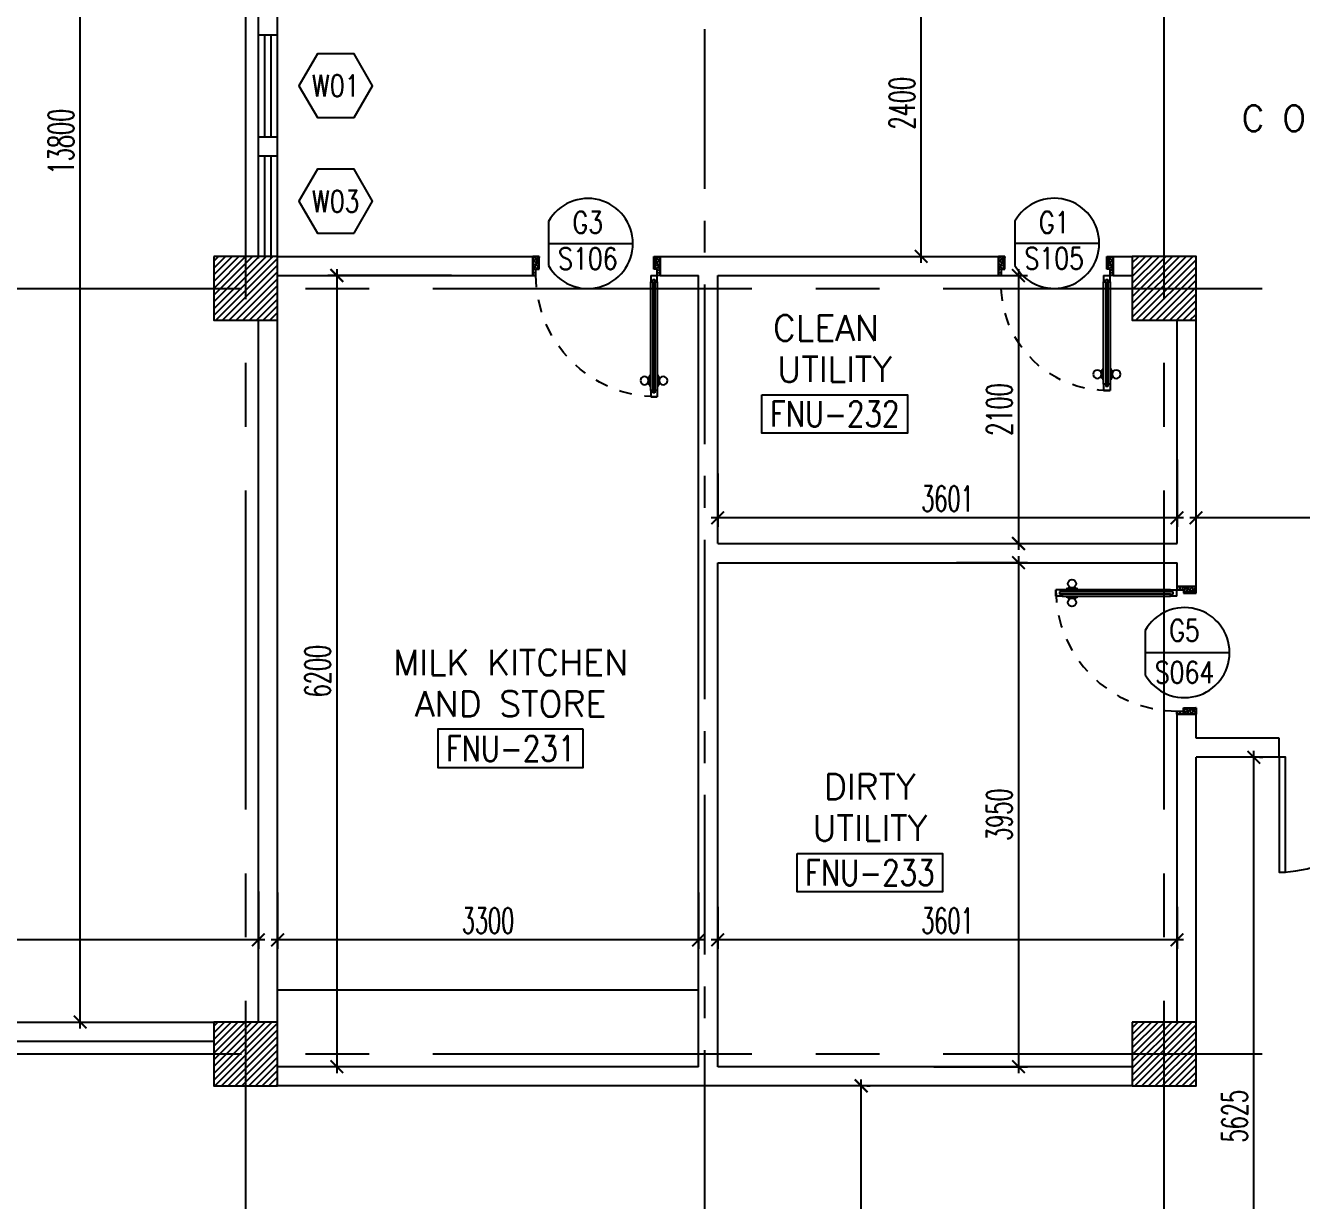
# Model space of a CAD drawing. Extents: x 88852.7 to 88945.7, y 39921.6 to 40001.1.
# Drawn here: x 88866.24 to 88876.25, y 39958.55 to 39967.76 of the extents above; entities that cross this region are included whole.
import ezdxf
from ezdxf.enums import TextEntityAlignment as Align

# ---------------------------------------------------------------- set-up
doc = ezdxf.new("R2010")
doc.units = 0
doc.header["$MEASUREMENT"] = 0
doc.header["$PDMODE"] = 34
for name, pattern in [('CENTER', [2, 1.25, -0.25, 0.25, -0.25]), ('CENTERX2', [4, 2.5, -0.5, 0.5, -0.5]), ('HIDDEN', [0.375, 0.25, -0.125])]:
    doc.linetypes.add(name, pattern=pattern)
doc.layers.get('0').update_dxf_attribs({"linetype": 'CONTINUOUS'})
doc.layers.get('DEFPOINTS').update_dxf_attribs({"linetype": 'CONTINUOUS'})
for name, color, linetype in [('AXES', 11, 'CENTERX2'), ('AXES1', 11, 'CENTER'), ('COL', 2, 'CONTINUOUS'), ('COUNTER', 3, 'CONTINUOUS'), ('DIM', 4, 'CONTINUOUS'), ('DOOR', 7, 'CONTINUOUS'), ('DOOR-CR', 4, 'CONTINUOUS'), ('DOOR-NO', 3, 'CONTINUOUS'), ('HAT', 8, 'CONTINUOUS'), ('RM-BOX', 4, 'CONTINUOUS'), ('RM-NAME', 2, 'CONTINUOUS'), ('RM-NO', 2, 'CONTINUOUS'), ('WALL', 2, 'CONTINUOUS'), ('WIN', 3, 'CONTINUOUS'), ('WIN-BOX', 3, 'CONTINUOUS'), ('WIN-NO', 5, 'CONTINUOUS')]:
    doc.layers.add(name, color=color, linetype=linetype)
doc.styles.add('ROMANS', font='ROMANS.shx', dxfattribs={"width": 0.6})
doc.dimstyles.new('STANDARD in', dxfattribs={"dimtxt": 0.2, "dimasz": 0.1, "dimexe": 0.07, "dimexo": 0.07, "dimgap": 0.05, "dimtad": 1, "dimdec": 0, "dimlfac": 1000, "dimzin": 0, "dimdsep": 46, "dimtxsty": 'ROMANS', "dimblk": 'ARCHTICK', "dimcen": 0.05, "dimdle": 0.05, "dimclrd": 4, "dimclre": 4, "dimclrt": 2, "dimadec": 0, "dimazin": 0, "dimtfac": 1, "dimtdec": 0, "dimtmove": 2, "dimatfit": 3, "dimfxl": 0, "dimtolj": 1, "dimtzin": 0, "dimarcsym": 0})

# ---------------------------------------------------------------- blocks, each defined once
blk = doc.blocks.new('_ARCHTICK')
at = {"color": 0, "linetype": 'ByBlock', "const_width": 0.15}
blk.add_lwpolyline([(-0.5, -0.5), (0.5, 0.5)], dxfattribs=at)
blk = doc.blocks.new('*D489')
at = {"layer": 'DEFPOINTS', "color": 0, "linetype": 'Continuous'}
for p in [(88866.647, 39973.75), (88866.673, 39973.75), (88866.647, 39959.95)]:
    blk.add_point(p, dxfattribs=at)
at = {"layer": 'DIM', "color": 4, "linetype": 'Continuous', "lineweight": -2}
for p, q in [((88866.673, 39959.9), (88866.673, 39973.8)), ((88866.717, 39973.75), (88866.743, 39973.75)), ((88866.717, 39959.95), (88866.743, 39959.95))]:
    blk.add_line(p, q, dxfattribs=at)
at = {"layer": 'DIM', "color": 4, "linetype": 'Continuous', "lineweight": -2, "xscale": 0.1, "yscale": 0.1, "zscale": 0.1}
for p, rotation in [((88866.673, 39973.75), 90), ((88866.673, 39959.95), 270)]:
    blk.add_blockref('_ARCHTICK', p, dxfattribs=dict(at, rotation=rotation))
at = {"layer": 'DIM', "color": 2, "linetype": 'Continuous', "insert": (88866.523, 39966.85), "char_height": 0.2, "attachment_point": 5, "rotation": 90, "style": 'ROMANS'}
blk.add_mtext('\\A1;13800', dxfattribs=at)
blk = doc.blocks.new('*D693')
at = {"layer": 'DEFPOINTS', "color": 0, "linetype": 'Continuous'}
for p in [(88860.87, 39961.044), (88868.07, 39961.044), (88860.87, 39960.594)]:
    blk.add_point(p, dxfattribs=at)
at = {"layer": 'DIM', "color": 4, "linetype": 'Continuous', "lineweight": -2}
for p, q in [((88860.87, 39960.974), (88860.87, 39960.524)), ((88868.07, 39960.974), (88868.07, 39960.524)), ((88868.12, 39960.594), (88860.82, 39960.594))]:
    blk.add_line(p, q, dxfattribs=at)
at = {"layer": 'DIM', "color": 4, "linetype": 'Continuous', "lineweight": -2, "xscale": 0.1, "yscale": 0.1, "zscale": 0.1, "rotation": 180}
blk.add_blockref('_ARCHTICK', (88860.87, 39960.594), dxfattribs=at)
at = {"layer": 'DIM', "color": 4, "linetype": 'Continuous', "lineweight": -2, "xscale": 0.1, "yscale": 0.1, "zscale": 0.1}
blk.add_blockref('_ARCHTICK', (88868.07, 39960.594), dxfattribs=at)
at = {"layer": 'DIM', "color": 2, "linetype": 'Continuous', "insert": (88864.47, 39960.744), "char_height": 0.2, "attachment_point": 5, "style": 'ROMANS'}
blk.add_mtext('\\A1;7200', dxfattribs=at)
blk = doc.blocks.new('*D750')
at = {"layer": 'DEFPOINTS', "color": 0, "linetype": 'Continuous'}
for p in [(88872.915, 39968.35), (88873.265, 39968.35), (88872.628, 39965.95)]:
    blk.add_point(p, dxfattribs=at)
at = {"layer": 'DIM', "color": 4, "linetype": 'Continuous', "lineweight": -2}
for p, q in [((88872.985, 39968.35), (88873.335, 39968.35)), ((88873.265, 39965.9), (88873.265, 39968.4)), ((88872.698, 39965.95), (88873.335, 39965.95))]:
    blk.add_line(p, q, dxfattribs=at)
at = {"layer": 'DIM', "color": 4, "linetype": 'Continuous', "lineweight": -2, "xscale": 0.1, "yscale": 0.1, "zscale": 0.1}
for p, rotation in [((88873.265, 39968.35), 90), ((88873.265, 39965.95), 270)]:
    blk.add_blockref('_ARCHTICK', p, dxfattribs=dict(at, rotation=rotation))
at = {"layer": 'DIM', "color": 2, "linetype": 'Continuous', "insert": (88873.115, 39967.15), "char_height": 0.2, "attachment_point": 5, "rotation": 90, "style": 'ROMANS'}
blk.add_mtext('\\A1;2400', dxfattribs=at)
blk = doc.blocks.new('*D488')
at = {"layer": 'DEFPOINTS', "color": 0, "linetype": 'Continuous'}
for p in [(88869.654, 39965.8), (88868.685, 39959.6), (88869.654, 39959.6)]:
    blk.add_point(p, dxfattribs=at)
at = {"layer": 'DIM', "color": 4, "linetype": 'Continuous', "lineweight": -2}
for p, q in [((88868.685, 39965.85), (88868.685, 39959.55)), ((88869.584, 39965.8), (88868.615, 39965.8)), ((88869.584, 39959.6), (88868.615, 39959.6))]:
    blk.add_line(p, q, dxfattribs=at)
at = {"layer": 'DIM', "color": 4, "linetype": 'Continuous', "lineweight": -2, "xscale": 0.1, "yscale": 0.1, "zscale": 0.1}
for p, rotation in [((88868.685, 39965.8), 90), ((88868.685, 39959.6), 270)]:
    blk.add_blockref('_ARCHTICK', p, dxfattribs=dict(at, rotation=rotation))
at = {"layer": 'DIM', "color": 2, "linetype": 'Continuous', "insert": (88868.535, 39962.7), "char_height": 0.2, "attachment_point": 5, "rotation": 90, "style": 'ROMANS'}
blk.add_mtext('\\A1;6200', dxfattribs=at)
blk = doc.blocks.new('*D694')
at = {"layer": 'DEFPOINTS', "color": 0, "linetype": 'Continuous'}
for p in [(88868.22, 39961.034), (88871.52, 39961.034), (88868.22, 39960.594)]:
    blk.add_point(p, dxfattribs=at)
at = {"layer": 'DIM', "color": 4, "linetype": 'Continuous', "lineweight": -2}
for p, q in [((88868.22, 39960.964), (88868.22, 39960.524)), ((88871.52, 39960.964), (88871.52, 39960.524)), ((88871.57, 39960.594), (88868.17, 39960.594))]:
    blk.add_line(p, q, dxfattribs=at)
at = {"layer": 'DIM', "color": 4, "linetype": 'Continuous', "lineweight": -2, "xscale": 0.1, "yscale": 0.1, "zscale": 0.1, "rotation": 180}
blk.add_blockref('_ARCHTICK', (88868.22, 39960.594), dxfattribs=at)
at = {"layer": 'DIM', "color": 4, "linetype": 'Continuous', "lineweight": -2, "xscale": 0.1, "yscale": 0.1, "zscale": 0.1}
blk.add_blockref('_ARCHTICK', (88871.52, 39960.594), dxfattribs=at)
at = {"layer": 'DIM', "color": 2, "linetype": 'Continuous', "insert": (88869.87, 39960.744), "char_height": 0.2, "attachment_point": 5, "style": 'ROMANS'}
blk.add_mtext('\\A1;3300', dxfattribs=at)
blk = doc.blocks.new('*D695')
at = {"layer": 'DEFPOINTS', "color": 0, "linetype": 'Continuous'}
for p in [(88871.67, 39960.924), (88875.271, 39960.924), (88871.67, 39960.594)]:
    blk.add_point(p, dxfattribs=at)
at = {"layer": 'DIM', "color": 4, "linetype": 'Continuous', "lineweight": -2}
for p, q in [((88871.67, 39960.854), (88871.67, 39960.524)), ((88875.271, 39960.854), (88875.271, 39960.524)), ((88875.321, 39960.594), (88871.62, 39960.594))]:
    blk.add_line(p, q, dxfattribs=at)
at = {"layer": 'DIM', "color": 4, "linetype": 'Continuous', "lineweight": -2, "xscale": 0.1, "yscale": 0.1, "zscale": 0.1, "rotation": 180}
blk.add_blockref('_ARCHTICK', (88871.67, 39960.594), dxfattribs=at)
at = {"layer": 'DIM', "color": 4, "linetype": 'Continuous', "lineweight": -2, "xscale": 0.1, "yscale": 0.1, "zscale": 0.1}
blk.add_blockref('_ARCHTICK', (88875.271, 39960.594), dxfattribs=at)
at = {"layer": 'DIM', "color": 2, "linetype": 'Continuous', "insert": (88873.471, 39960.744), "char_height": 0.2, "attachment_point": 5, "style": 'ROMANS'}
blk.add_mtext('\\A1;3601', dxfattribs=at)
blk = doc.blocks.new('*D487')
at = {"layer": 'DEFPOINTS', "color": 0, "linetype": 'Continuous'}
for p in [(88873.471, 39963.55), (88873.295, 39959.6), (88874.028, 39959.6)]:
    blk.add_point(p, dxfattribs=at)
at = {"layer": 'DIM', "color": 4, "linetype": 'Continuous', "lineweight": -2}
for p, q in [((88873.541, 39963.55), (88874.098, 39963.55)), ((88874.028, 39963.6), (88874.028, 39959.55)), ((88873.365, 39959.6), (88874.098, 39959.6))]:
    blk.add_line(p, q, dxfattribs=at)
at = {"layer": 'DIM', "color": 4, "linetype": 'Continuous', "lineweight": -2, "xscale": 0.1, "yscale": 0.1, "zscale": 0.1}
for p, rotation in [((88874.028, 39963.55), 90), ((88874.028, 39959.6), 270)]:
    blk.add_blockref('_ARCHTICK', p, dxfattribs=dict(at, rotation=rotation))
at = {"layer": 'DIM', "color": 2, "linetype": 'Continuous', "insert": (88873.878, 39961.575), "char_height": 0.2, "attachment_point": 5, "rotation": 90, "style": 'ROMANS'}
blk.add_mtext('\\A1;3950', dxfattribs=at)
blk = doc.blocks.new('*D486')
at = {"layer": 'DEFPOINTS', "color": 0, "linetype": 'Continuous'}
for p in [(88873.166, 39965.8), (88873.166, 39963.7), (88874.028, 39963.7)]:
    blk.add_point(p, dxfattribs=at)
at = {"layer": 'DIM', "color": 4, "linetype": 'Continuous', "lineweight": -2}
for p, q in [((88874.028, 39965.85), (88874.028, 39963.65)), ((88873.236, 39965.8), (88874.098, 39965.8)), ((88873.236, 39963.7), (88874.098, 39963.7))]:
    blk.add_line(p, q, dxfattribs=at)
at = {"layer": 'DIM', "color": 4, "linetype": 'Continuous', "lineweight": -2, "xscale": 0.1, "yscale": 0.1, "zscale": 0.1}
for p, rotation in [((88874.028, 39965.8), 90), ((88874.028, 39963.7), 270)]:
    blk.add_blockref('_ARCHTICK', p, dxfattribs=dict(at, rotation=rotation))
at = {"layer": 'DIM', "color": 2, "linetype": 'Continuous', "insert": (88873.878, 39964.75), "char_height": 0.2, "attachment_point": 5, "rotation": 90, "style": 'ROMANS'}
blk.add_mtext('\\A1;2100', dxfattribs=at)
blk = doc.blocks.new('*D485')
at = {"layer": 'DEFPOINTS', "color": 0, "linetype": 'Continuous'}
for p in [(88875.271, 39964.428), (88871.67, 39964.319), (88871.67, 39963.901)]:
    blk.add_point(p, dxfattribs=at)
at = {"layer": 'DIM', "color": 4, "linetype": 'Continuous', "lineweight": -2}
for p, q in [((88875.271, 39964.358), (88875.271, 39963.831)), ((88871.67, 39964.249), (88871.67, 39963.831)), ((88875.321, 39963.901), (88871.62, 39963.901))]:
    blk.add_line(p, q, dxfattribs=at)
at = {"layer": 'DIM', "color": 4, "linetype": 'Continuous', "lineweight": -2, "xscale": 0.1, "yscale": 0.1, "zscale": 0.1, "rotation": 180}
blk.add_blockref('_ARCHTICK', (88871.67, 39963.901), dxfattribs=at)
at = {"layer": 'DIM', "color": 4, "linetype": 'Continuous', "lineweight": -2, "xscale": 0.1, "yscale": 0.1, "zscale": 0.1}
blk.add_blockref('_ARCHTICK', (88875.271, 39963.901), dxfattribs=at)
at = {"layer": 'DIM', "color": 2, "linetype": 'Continuous', "insert": (88873.471, 39964.051), "char_height": 0.2, "attachment_point": 5, "style": 'ROMANS'}
blk.add_mtext('\\A1;3601', dxfattribs=at)
blk = doc.blocks.new('*D482')
at = {"layer": 'DEFPOINTS', "color": 0, "linetype": 'Continuous'}
for p in [(88875.42, 39963.901), (88875.42, 39963.697), (88878.52, 39963.697)]:
    blk.add_point(p, dxfattribs=at)
at = {"layer": 'DIM', "color": 4, "linetype": 'Continuous', "lineweight": -2}
for p, q in [((88875.42, 39963.767), (88875.42, 39963.971)), ((88878.52, 39963.767), (88878.52, 39963.971)), ((88878.57, 39963.901), (88875.37, 39963.901))]:
    blk.add_line(p, q, dxfattribs=at)
at = {"layer": 'DIM', "color": 4, "linetype": 'Continuous', "lineweight": -2, "xscale": 0.1, "yscale": 0.1, "zscale": 0.1, "rotation": 180}
blk.add_blockref('_ARCHTICK', (88875.42, 39963.901), dxfattribs=at)
at = {"layer": 'DIM', "color": 4, "linetype": 'Continuous', "lineweight": -2, "xscale": 0.1, "yscale": 0.1, "zscale": 0.1}
blk.add_blockref('_ARCHTICK', (88878.52, 39963.901), dxfattribs=at)
at = {"layer": 'DIM', "color": 2, "linetype": 'Continuous', "insert": (88876.97, 39964.051), "char_height": 0.2, "attachment_point": 5, "style": 'ROMANS'}
blk.add_mtext('\\A1;3100', dxfattribs=at)
blk = doc.blocks.new('D1000')
at = {"layer": 'DOOR', "color": 7, "linetype": 'ByBlock'}
for p, q in [((0, 0), (-150, 0)), ((-150, 0), (-150, -25)), ((-150, 0), (0, 0)), ((0, -50), (-114, 0)), ((0, -50), (-40, 0)), ((0, -50), (0, 0)), ((-1050, -25), (-1100, -25)), ((-1100, -75), (-1100, -25)), ((-1100, -25), (-1100, -75)), ((-1050, -75), (-1100, -75)), ((-1050, -42), (-1070, -42)), ((-1070, -42), (-1070, -58)), ((-1050, -58), (-1070, -58)), ((-1050, -25), (-1050, -42)), ((-1050, -58), (-1050, -75)), ((-928, -18), (-1018, -18)), ((-1018, -25), (-1018, -18)), ((-1018, -75), (-1018, -82)), ((-928, -82), (-1018, -82)), ((-1005, -9), (-940, -9)), ((-1005, -18), (-1005, -9)), ((-1005, -18), (-940, -18)), ((-1005, -82), (-940, -82)), ((-1005, -82), (-1005, -91)), ((-1005, -91), (-940, -91)), ((-940, -18), (-940, -9)), ((-940, -82), (-940, -91)), ((-928, -25), (-928, -18)), ((-928, -75), (-928, -82)), ((-200, -42), (-200, -25)), ((-200, -25), (-150, -25)), ((-180, -42), (-200, -42)), ((-200, -75), (-200, -58)), ((-200, -58), (-180, -58)), ((-150, -75), (-200, -75)), ((-180, -58), (-180, -42)), ((-150, -75), (-150, -25)), ((-150, -25), (-100, -25)), ((-100, -25), (-100, -50)), ((0, -50), (-100, -37)), ((-100, -50), (0, -50)), ((-150, -975), (-100, -975)), ((-150, -1000), (-150, -975)), ((-150, -1000), (0, -1000)), ((0, -1000), (-150, -1000)), ((0, -950), (-114, -1000)), ((-100, -975), (-100, -950)), ((0, -950), (-100, -963)), ((-100, -950), (0, -950)), ((0, -950), (-40, -1000)), ((0, -950), (0, -1000))]:
    blk.add_line(p, q, dxfattribs=at)
at = {"layer": 'DOOR', "linetype": 'ByBlock'}
for p, q in [((-200, -25), (-1050, -25)), ((-200, -42), (-1050, -42)), ((-200, -58), (-1050, -58)), ((-1050, -75), (-200, -75))]:
    blk.add_line(p, q, dxfattribs=at)
at = {"layer": 'DOOR', "color": 7, "linetype": 'ByBlock'}
for centre in [(-973, 23), (-973, -124)]:
    blk.add_circle(centre, 32.4, dxfattribs=at)
for centre, radius, start, end in [((0, -50), 134, 158.1598, 169.28), ((0, -50), 74.4, 137.7764, 180), ((0, -50), 54.4, 113.2074, 180), ((0, -50), 154, 161.1053, 166.2858), ((0, -50), 114, 154.0838, 167.3774), ((0, -50), 94.4, 148.0182, 180), ((0, -50), 34.4, 90, 180), ((0, -50), 14.4, 90, 180), ((0, -950), 154, 193.7142, 198.8947), ((0, -950), 134, 190.72, 201.8402), ((0, -950), 94.4, 180, 211.9818), ((0, -950), 74.4, 180, 222.2236), ((0, -950), 54.4, 180, 246.7926), ((0, -950), 34.4, 180, 270), ((0, -950), 14.4, 180, 270)]:
    blk.add_arc(centre, radius, start, end, dxfattribs=at)
at = {"layer": 'DOOR', "linetype": 'HIDDEN', "ltscale": 0.5}
blk.add_arc((-149, -24), 951, 180.0434, 269.9667, dxfattribs=at)
blk = doc.blocks.new('WW1')
at = {"layer": 'WIN-BOX'}
blk.add_lwpolyline([(144, -250), (289, 0), (144, 250), (-144, 250), (-289, 0), (-144, -250)], close=True, dxfattribs=at)
at = {"layer": 'WIN-NO', "style": 'ROMANS', "width": 0.8}
blk.add_attdef('W00', text='', height=170, dxfattribs=at).set_placement((0, 0), align=Align.MIDDLE)
blk = doc.blocks.new('DOOR90')
at = {"layer": 'DOOR', "linetype": 'ByBlock'}
for p, q in [((0, 0), (-150, 0)), ((-200, -25), (-1000, -25)), ((-200, -42), (-1000, -42)), ((-200, -58), (-1000, -58)), ((-1000, -75), (-200, -75))]:
    blk.add_line(p, q, dxfattribs=at)
at = {"layer": 'DOOR', "color": 0, "linetype": 'ByBlock'}
for p, q in [((-150, 0), (-150, -25)), ((-150, 0), (0, 0)), ((0, -50), (0, 0)), ((-1050, -25), (-1050, -75)), ((-1050, -75), (-1050, -25)), ((-1000, -25), (-1050, -25)), ((-1000, -75), (-1050, -75)), ((-1020, -42), (-1020, -58)), ((-1000, -42), (-1020, -42)), ((-1000, -58), (-1020, -58)), ((-1000, -25), (-1000, -42)), ((-1000, -58), (-1000, -75)), ((-968, -25), (-968, -18)), ((-878, -18), (-968, -18)), ((-968, -75), (-968, -82)), ((-878, -82), (-968, -82)), ((-955, -18), (-955, -9)), ((-955, -9), (-890, -9)), ((-955, -18), (-890, -18)), ((-955, -82), (-955, -91)), ((-955, -82), (-890, -82)), ((-955, -91), (-890, -91)), ((-890, -18), (-890, -9)), ((-890, -82), (-890, -91)), ((-878, -25), (-878, -18)), ((-878, -75), (-878, -82)), ((-200, -42), (-200, -25)), ((-200, -25), (-150, -25)), ((-180, -42), (-200, -42)), ((-200, -75), (-200, -58)), ((-200, -58), (-180, -58)), ((-150, -75), (-200, -75)), ((-180, -58), (-180, -42)), ((-150, -75), (-150, -25)), ((-150, -25), (-100, -25)), ((-100, -25), (-100, -50)), ((-100, -50), (0, -50)), ((-150, -900), (-150, -875)), ((-150, -875), (-100, -875)), ((0, -900), (-150, -900)), ((-150, -900), (0, -900)), ((-100, -850), (0, -850)), ((-100, -875), (-100, -850)), ((0, -850), (0, -900))]:
    blk.add_line(p, q, dxfattribs=at)
at = {"layer": 'DOOR', "color": 9, "linetype": 'ByBlock'}
for p, q in [((0, -50), (-114, 0)), ((0, -50), (-40, 0)), ((0, -50), (-100, -37)), ((0, -850), (-114, -900)), ((0, -850), (-100, -863)), ((0, -850), (-40, -900))]:
    blk.add_line(p, q, dxfattribs=at)
at = {"layer": 'DOOR', "color": 0, "linetype": 'ByBlock'}
for centre in [(-923, 24), (-923, -124)]:
    blk.add_circle(centre, 32.4, dxfattribs=at)
at = {"layer": 'DOOR', "color": 9, "linetype": 'ByBlock'}
for centre, radius, start, end in [((0, -50), 74.4, 137.7764, 180), ((0, -50), 54.4, 113.2074, 180), ((0, -50), 154, 161.1053, 166.2858), ((0, -50), 134, 158.1598, 169.28), ((0, -50), 114, 154.0838, 167.3774), ((0, -50), 94.4, 148.0182, 180), ((0, -50), 34.4, 90, 180), ((0, -50), 14.4, 90, 180), ((0, -850), 154, 193.7142, 198.8947), ((0, -850), 134, 190.72, 201.8402), ((0, -850), 94.4, 180, 211.9818), ((0, -850), 74.4, 180, 222.2236), ((0, -850), 54.4, 180, 246.7926), ((0, -850), 34.4, 180, 270), ((0, -850), 14.4, 180, 270)]:
    blk.add_arc(centre, radius, start, end, dxfattribs=at)
at = {"layer": 'DOOR', "linetype": 'HIDDEN', "ltscale": 0.5}
blk.add_arc((-222, -50), 828, 178.2701, 275.003, dxfattribs=at)
blk = doc.blocks.new('DD1')
at = {"layer": 'DOOR-CR'}
blk.add_line((-308, 0), (353, 0), dxfattribs=at)
blk.add_lwpolyline([(-308, -173, 3.820224), (-308, 173)], format="xyb", close=True, dxfattribs=at)
at = {"layer": 'DOOR-NO', "style": 'ROMANS', "width": 0.8}
for tag, p in [('G', (0, 142)), ('000', (0, -141))]:
    blk.add_attdef(tag, text='', height=204, dxfattribs=at).set_placement(p, align=Align.MIDDLE)
blk = doc.blocks.new('RM1')
at = {"layer": 'RM-BOX'}
blk.add_lwpolyline([(570, -200), (-570, -200), (-570, -500), (570, -500)], close=True, dxfattribs=at)
at = {"layer": 'RM-NAME', "style": 'ROMANS'}
for tag, p in [('ROOMNAME1', (0, 324)), ('ROOMNAME2', (0, 0))]:
    blk.add_attdef(tag, text='', height=200, dxfattribs=at).set_placement(p, align=Align.MIDDLE)
at = {"layer": 'RM-NO', "style": 'ROMANS', "width": 0.8}
blk.add_attdef('ROOMNO', text='', height=200, dxfattribs=at).set_placement((0, -350), align=Align.MIDDLE)
blk = doc.blocks.new('COL50')
at = {"layer": 'COL'}
blk.add_lwpolyline([(-250, 250), (-250, -250), (250, -250), (250, 250)], close=True, dxfattribs=at)
blk = doc.blocks.new('*X51')
at = {"color": 0}
for p, q in [((73379, 155527), (73842, 155990)), ((73379, 155580), (73789, 155990)), ((73379, 155633), (73736, 155990)), ((73379, 155686), (73683, 155990)), ((73379, 155739), (73629, 155990)), ((73379, 155793), (73576, 155990)), ((73379, 155846), (73523, 155990)), ((73379, 155899), (73470, 155990)), ((73379, 155952), (73417, 155990)), ((73395, 155490), (73879, 155974)), ((73448, 155490), (73879, 155921)), ((73501, 155490), (73879, 155868)), ((73554, 155490), (73879, 155815)), ((73607, 155490), (73879, 155762)), ((73660, 155490), (73879, 155709)), ((73713, 155490), (73879, 155656)), ((73766, 155490), (73879, 155603)), ((73819, 155490), (73879, 155550)), ((73872, 155490), (73879, 155497))]:
    blk.add_line(p, q, dxfattribs=at)
blk = doc.blocks.new('*X52')
at = {"color": 0}
for p, q in [((73379, 149535), (73834, 149990)), ((73379, 149588), (73781, 149990)), ((73379, 149641), (73728, 149990)), ((73379, 149694), (73675, 149990)), ((73379, 149747), (73622, 149990)), ((73379, 149800), (73569, 149990)), ((73379, 149853), (73516, 149990)), ((73379, 149906), (73463, 149990)), ((73379, 149959), (73410, 149990)), ((73387, 149490), (73879, 149982)), ((73440, 149490), (73879, 149929)), ((73493, 149490), (73879, 149876)), ((73546, 149490), (73879, 149822)), ((73599, 149490), (73879, 149769)), ((73653, 149490), (73879, 149716)), ((73706, 149490), (73879, 149663)), ((73759, 149490), (73879, 149610)), ((73812, 149490), (73879, 149557)), ((73865, 149490), (73879, 149504))]:
    blk.add_line(p, q, dxfattribs=at)
blk = doc.blocks.new('*X18')
at = {"color": 0}
for p, q in [((80579, 149522), (81047, 149990)), ((80579, 149575), (80994, 149990)), ((80579, 149628), (80941, 149990)), ((80579, 149681), (80888, 149990)), ((80579, 149734), (80835, 149990)), ((80579, 149787), (80782, 149990)), ((80579, 149840), (80729, 149990)), ((80579, 149893), (80676, 149990)), ((80579, 149946), (80623, 149990)), ((80600, 149490), (81079, 149969)), ((80653, 149490), (81079, 149916)), ((80706, 149490), (81079, 149863)), ((80759, 149490), (81079, 149810)), ((80812, 149490), (81079, 149757)), ((80865, 149490), (81079, 149704)), ((80918, 149490), (81079, 149651)), ((80971, 149490), (81079, 149598)), ((81024, 149490), (81079, 149545)), ((81077, 149490), (81079, 149492))]:
    blk.add_line(p, q, dxfattribs=at)
blk = doc.blocks.new('*X17')
at = {"color": 0}
for p, q in [((80579, 155515), (81054, 155990)), ((80579, 155568), (81001, 155990)), ((80579, 155621), (80948, 155990)), ((80579, 155674), (80895, 155990)), ((80579, 155727), (80842, 155990)), ((80579, 155780), (80789, 155990)), ((80579, 155833), (80736, 155990)), ((80579, 155886), (80683, 155990)), ((80579, 155939), (80630, 155990)), ((80607, 155490), (81079, 155962)), ((80660, 155490), (81079, 155909)), ((80713, 155490), (81079, 155856)), ((80766, 155490), (81079, 155803)), ((80819, 155490), (81079, 155750)), ((80872, 155490), (81079, 155697)), ((80925, 155490), (81079, 155644)), ((80978, 155490), (81079, 155591)), ((81031, 155490), (81079, 155538))]:
    blk.add_line(p, q, dxfattribs=at)
blk = doc.blocks.new('*D761')
at = {"layer": 'DEFPOINTS', "color": 0, "linetype": 'Continuous'}
for p in [(88872.769, 39959.45), (88872.795, 39959.45), (88872.769, 39956.4)]:
    blk.add_point(p, dxfattribs=at)
at = {"layer": 'DIM', "color": 4, "linetype": 'Continuous', "lineweight": -2}
for p, q in [((88872.795, 39956.35), (88872.795, 39959.5)), ((88872.839, 39959.45), (88872.865, 39959.45)), ((88872.839, 39956.4), (88872.865, 39956.4))]:
    blk.add_line(p, q, dxfattribs=at)
at = {"layer": 'DIM', "color": 4, "linetype": 'Continuous', "lineweight": -2, "xscale": 0.1, "yscale": 0.1, "zscale": 0.1}
for p, rotation in [((88872.795, 39959.45), 90), ((88872.795, 39956.4), 270)]:
    blk.add_blockref('_ARCHTICK', p, dxfattribs=dict(at, rotation=rotation))
at = {"layer": 'DIM', "color": 2, "linetype": 'Continuous', "insert": (88872.645, 39957.925), "char_height": 0.2, "attachment_point": 5, "rotation": 90, "style": 'ROMANS'}
blk.add_mtext('\\A1;3050', dxfattribs=at)
blk = doc.blocks.new('*D821')
at = {"layer": 'DEFPOINTS', "color": 0, "linetype": 'Continuous'}
for p in [(88875.847, 39962.025), (88875.873, 39962.025), (88875.847, 39956.4)]:
    blk.add_point(p, dxfattribs=at)
at = {"layer": 'DIM', "color": 4, "linetype": 'Continuous', "lineweight": -2}
for p, q in [((88875.873, 39956.35), (88875.873, 39962.075)), ((88875.917, 39962.025), (88875.943, 39962.025)), ((88875.917, 39956.4), (88875.943, 39956.4))]:
    blk.add_line(p, q, dxfattribs=at)
at = {"layer": 'DIM', "color": 4, "linetype": 'Continuous', "lineweight": -2, "xscale": 0.1, "yscale": 0.1, "zscale": 0.1}
for p, rotation in [((88875.873, 39962.025), 90), ((88875.873, 39956.4), 270)]:
    blk.add_blockref('_ARCHTICK', p, dxfattribs=dict(at, rotation=rotation))
at = {"layer": 'DIM', "color": 2, "linetype": 'Continuous', "insert": (88875.723, 39959.212), "char_height": 0.2, "attachment_point": 5, "rotation": 90, "style": 'ROMANS'}
blk.add_mtext('\\A1;5625', dxfattribs=at)

msp = doc.modelspace()

# ---------------------------------------------------------------- linework, layer by layer
at = {"layer": 'AXES'}
for p, q in [((88867.9703, 39921.6153), (88867.9703, 40000.4279)), ((88875.1703, 39921.6153), (88875.1703, 40000.4279)), ((88853.4386, 39965.6996), (88876.9703, 39965.6996)), ((88853.4386, 39959.6996), (88876.9703, 39959.6996))]:
    msp.add_line(p, q, dxfattribs=at)
at = {"layer": 'AXES1'}
msp.add_line((88871.5703, 39928.4796), (88871.5703, 39987.2996), dxfattribs=at)
at = {"layer": 'COUNTER', "linetype": 'ByBlock'}
msp.add_line((88871.5203, 39960.1996), (88868.2203, 39960.1996), dxfattribs=at)
at = {"layer": 'DOOR'}
msp.add_lwpolyline([(88876.0703, 39961.1246), (88876.1203, 39961.1246), (88876.1203, 39962.0246), (88876.0703, 39962.0246), (88876.0703, 39961.1246, 0.4142136), (88876.9703, 39962.0246, 0.4142136)], format="xyb", dxfattribs=at)
msp.add_lwpolyline([(88876.0703, 39961.1246), (88876.1203, 39961.1246), (88876.1203, 39962.0246), (88876.0703, 39962.0246), (88876.0703, 39961.1246, 0.4142136), (88876.9703, 39962.0246, 0.4142136)], format="xyb", dxfattribs=at)
msp.add_lwpolyline([(88876.0703, 39961.1246), (88876.1203, 39961.1246), (88876.1203, 39962.0246), (88876.0703, 39962.0246), (88876.0703, 39961.1246, 0.4142136), (88876.9703, 39962.0246, 0.4142136)], format="xyb", dxfattribs=at)
msp.add_lwpolyline([(88876.0703, 39961.1246), (88876.1203, 39961.1246), (88876.1203, 39962.0246), (88876.0703, 39962.0246), (88876.0703, 39961.1246, 0.4142136), (88876.9703, 39962.0246, 0.4142136)], format="xyb", dxfattribs=at)
at = {"layer": 'WALL'}
for p, q in [((88868.0703, 39967.6841), (88868.0703, 39967.8341)), ((88868.2203, 39967.6841), (88868.2203, 39967.8341)), ((88868.2203, 39967.6841), (88868.0703, 39967.6841)), ((88868.2203, 39966.8841), (88868.0703, 39966.8841)), ((88868.0703, 39966.7341), (88868.0703, 39966.8841)), ((88868.2203, 39966.7341), (88868.2203, 39966.8841)), ((88868.2203, 39966.7341), (88868.0703, 39966.7341)), ((88868.2203, 39965.9496), (88870.2203, 39965.9496)), ((88870.2203, 39965.7996), (88870.2203, 39965.9496)), ((88871.2203, 39965.7996), (88871.2203, 39965.9496)), ((88871.2203, 39965.9496), (88873.8703, 39965.9496)), ((88873.8703, 39965.9496), (88873.8703, 39965.7996)), ((88874.7703, 39965.9496), (88874.7703, 39965.7996)), ((88874.7703, 39965.9496), (88874.7703, 39965.7996)), ((88874.7703, 39965.9496), (88874.9203, 39965.9496)), ((88868.2203, 39965.7996), (88870.2203, 39965.7996)), ((88871.2203, 39965.7996), (88871.5203, 39965.7996)), ((88871.5203, 39959.5996), (88871.5203, 39965.7996)), ((88871.6703, 39963.6996), (88871.6703, 39965.7996)), ((88871.6703, 39965.7996), (88873.8703, 39965.7996)), ((88874.7703, 39965.7996), (88874.9203, 39965.7996)), ((88868.0703, 39959.9496), (88868.0703, 39965.4496)), ((88868.2203, 39959.9496), (88868.2203, 39965.4496)), ((88875.2712, 39963.6996), (88875.2712, 39965.4496)), ((88875.4203, 39963.3621), (88875.4203, 39965.4496)), ((88871.6703, 39963.6996), (88875.2712, 39963.6996)), ((88874.0627, 39963.6996), (88875.2712, 39963.6996)), ((88871.6703, 39959.5996), (88871.6703, 39963.5496)), ((88871.6703, 39963.5496), (88875.2712, 39963.5496)), ((88874.0627, 39963.5496), (88875.2712, 39963.5496)), ((88875.2712, 39963.3621), (88875.2712, 39963.5496)), ((88875.2712, 39963.3621), (88875.2712, 39963.5496)), ((88875.2712, 39963.3621), (88875.2712, 39963.5496)), ((88875.2712, 39963.3621), (88875.2712, 39963.5496)), ((88875.4203, 39963.3621), (88875.2712, 39963.3621)), ((88875.4203, 39963.3621), (88875.2712, 39963.3621)), ((88875.4203, 39962.3621), (88875.2712, 39962.3621)), ((88875.2712, 39959.9496), (88875.2712, 39962.3621)), ((88875.2712, 39960.9746), (88875.2712, 39962.3621)), ((88875.4203, 39962.3621), (88875.2712, 39962.3621)), ((88875.2712, 39960.9746), (88875.2712, 39962.3621)), ((88875.2712, 39960.9746), (88875.2712, 39962.3621)), ((88875.4203, 39962.1746), (88875.4203, 39962.3621)), ((88875.4203, 39962.1746), (88875.4203, 39962.3621)), ((88875.4203, 39962.1746), (88875.4203, 39962.3621)), ((88875.4203, 39962.1746), (88875.4203, 39962.3621)), ((88876.0703, 39962.1746), (88875.4203, 39962.1746)), ((88876.0703, 39962.1746), (88875.4203, 39962.1746)), ((88876.0703, 39962.1746), (88875.4203, 39962.1746)), ((88876.0703, 39962.1746), (88875.4203, 39962.1746)), ((88876.0703, 39962.0246), (88876.0703, 39962.1746)), ((88876.0703, 39962.0246), (88876.0703, 39962.1746)), ((88876.0703, 39962.0246), (88876.0703, 39962.1746)), ((88876.0703, 39962.0246), (88876.0703, 39962.1746)), ((88875.4203, 39959.9496), (88875.4203, 39962.0246)), ((88875.4203, 39960.8246), (88875.4203, 39962.0246)), ((88876.0703, 39962.0246), (88875.4203, 39962.0246)), ((88876.0703, 39962.0246), (88875.4203, 39962.0246)), ((88876.0703, 39962.0246), (88875.4203, 39962.0246)), ((88875.4203, 39960.8246), (88875.4203, 39962.0246)), ((88875.4203, 39960.8246), (88875.4203, 39962.0246)), ((88876.0703, 39962.0246), (88875.4203, 39962.0246)), ((88861.0694, 39959.9496), (88867.7203, 39959.9496)), ((88861.0694, 39959.7996), (88867.7203, 39959.7996)), ((88871.5203, 39959.5996), (88868.2203, 39959.5996)), ((88874.9203, 39959.5996), (88871.6703, 39959.5996)), ((88874.9203, 39959.4496), (88868.2203, 39959.4496))]:
    msp.add_line(p, q, dxfattribs=at)
at = {"layer": 'WIN'}
for p, q in [((88868.0703, 39966.8841), (88868.0703, 39967.6841)), ((88868.1203, 39966.8841), (88868.1203, 39967.6841)), ((88868.1703, 39966.8841), (88868.1703, 39967.6841)), ((88868.2203, 39966.8841), (88868.2203, 39967.6841)), ((88868.0703, 39965.9341), (88868.0703, 39966.7341)), ((88868.1203, 39965.9341), (88868.1203, 39966.7341)), ((88868.1703, 39965.9341), (88868.1703, 39966.7341)), ((88868.2203, 39965.9341), (88868.2203, 39966.7341))]:
    msp.add_line(p, q, dxfattribs=at)

# ---------------------------------------------------------------- block references
at = {"layer": 'COL', "xscale": 0.001, "yscale": 0.001, "zscale": 0.001}
for p in [(88867.9703, 39965.6996), (88875.1703, 39965.6996), (88867.9703, 39959.6996), (88875.1703, 39959.6996)]:
    msp.add_blockref('COL50', p, dxfattribs=at)
at = {"layer": 'DOOR', "color": 0, "linetype": 'Continuous', "xscale": -0.001, "yscale": 0.001, "zscale": 0.001, "rotation": 270}
msp.add_blockref('D1000', (88871.2203, 39965.9496), dxfattribs=at)
at = {"layer": 'DOOR', "color": 0, "linetype": 'ByBlock', "xscale": -0.001, "yscale": 0.001, "zscale": 0.001, "rotation": 270}
msp.add_blockref('DOOR90', (88874.7703, 39965.9496), dxfattribs=at)
at = {"layer": 'DOOR', "color": 0, "linetype": 'Continuous', "xscale": 0.001, "yscale": 0.001, "zscale": 0.001}
msp.add_blockref('D1000', (88875.4203, 39963.3621), dxfattribs=at)
at = {"layer": 'DOOR-NO'}
ref = msp.add_blockref('DD1', (88870.6523, 39966.0509), dxfattribs=dict(at, xscale=0.001, yscale=0.001, zscale=0.001))
ref.add_attrib('G', 'G3', dxfattribs={"height": 0.17, "style": 'ROMANS', "width": 0.8}).set_placement((88870.6523, 39966.2162), align=Align.MIDDLE)
ref.add_attrib('000', 'S106', dxfattribs={"height": 0.17, "style": 'ROMANS', "width": 0.8}).set_placement((88870.6523, 39965.933), align=Align.MIDDLE)
ref = msp.add_blockref('DD1', (88874.3081, 39966.0524), dxfattribs=dict(at, xscale=0.001, yscale=0.001, zscale=0.001))
ref.add_attrib('G', 'G1', dxfattribs={"height": 0.17, "style": 'ROMANS', "width": 0.8}).set_placement((88874.3081, 39966.2162), align=Align.MIDDLE)
ref.add_attrib('000', 'S105', dxfattribs={"height": 0.17, "style": 'ROMANS', "width": 0.8}).set_placement((88874.3081, 39965.9345), align=Align.MIDDLE)
ref = msp.add_blockref('DD1', (88875.3295, 39962.8451), dxfattribs=dict(at, xscale=0.001, yscale=0.001, zscale=0.001))
ref.add_attrib('G', 'G5', dxfattribs={"height": 0.17, "style": 'ROMANS', "width": 0.8}).set_placement((88875.3295, 39963.0196), align=Align.MIDDLE)
ref.add_attrib('000', 'S064', dxfattribs={"height": 0.17, "style": 'ROMANS', "width": 0.8}).set_placement((88875.3295, 39962.69), align=Align.MIDDLE)
at = {"layer": 'HAT', "xscale": 0.001, "yscale": 0.001, "zscale": 0.001}
for name in ['*X51', '*X17', '*X52', '*X18']:
    msp.add_blockref(name, (88794.341, 39809.9598), dxfattribs=at)
at = {"layer": 'RM-NO', "xscale": 0.001, "yscale": 0.001, "zscale": 0.001}
for p, values in [((88876.9298, 39967.0326), {'ROOMNO': 'FNU-230', 'ROOMNAME2': 'C O R R I D O R'}), ((88876.9298, 39967.0326), {'ROOMNO': 'FNU-230', 'ROOMNAME2': 'C O R R I D O R'}), ((88870.0467, 39962.4438), {'ROOMNO': 'FNU-231', 'ROOMNAME2': 'AND STORE', 'ROOMNAME1': 'MILK KITCHEN'})]:
    msp.add_blockref('RM1', p, dxfattribs=at).add_auto_attribs(values)
at = {"layer": 'RM-NO'}
ref = msp.add_blockref('RM1', (88872.5869, 39965.0657), dxfattribs=dict(at, xscale=-0.001, yscale=0.001, zscale=0.001))
ref.add_attrib('ROOMNO', 'FNU-232', dxfattribs={"height": 0.2, "style": 'ROMANS', "width": 0.8}).set_placement((88872.5869, 39964.7157), align=Align.MIDDLE)
ref.add_attrib('ROOMNAME2', 'UTILITY', dxfattribs={"layer": 'RM-NAME', "height": 0.2, "style": 'ROMANS'}).set_placement((88872.5869, 39965.0657), align=Align.MIDDLE)
ref.add_attrib('ROOMNAME1', 'CLEAN ', dxfattribs={"layer": 'RM-NAME', "height": 0.2, "style": 'ROMANS'}).set_placement((88872.5869, 39965.3895), align=Align.MIDDLE)
ref = msp.add_blockref('RM1', (88872.8627, 39961.4706), dxfattribs=dict(at, xscale=-0.001, yscale=0.001, zscale=0.001))
ref.add_attrib('ROOMNO', 'FNU-233', dxfattribs={"height": 0.2, "style": 'ROMANS', "width": 0.8}).set_placement((88872.8627, 39961.1206), align=Align.MIDDLE)
ref.add_attrib('ROOMNAME2', 'UTILITY', dxfattribs={"layer": 'RM-NAME', "height": 0.2, "style": 'ROMANS'}).set_placement((88872.8627, 39961.4706), align=Align.MIDDLE)
ref.add_attrib('ROOMNAME1', 'DIRTY', dxfattribs={"layer": 'RM-NAME', "height": 0.2, "style": 'ROMANS'}).set_placement((88872.8627, 39961.7944), align=Align.MIDDLE)
at = {"layer": 'WIN-NO', "xscale": 0.001, "yscale": 0.001, "zscale": 0.001}
for p, values in [((88868.6765, 39967.2871), {'W00': 'W01'}), ((88868.6765, 39966.3825), {'W00': 'W03'})]:
    msp.add_blockref('WW1', p, dxfattribs=at).add_auto_attribs(values)

# ---------------------------------------------------------------- dimensions: what is measured, and where the dimension line sits
at = {"layer": 'DIM', "color": 0, "linetype": 'Continuous'}
for base, p1, p2, picture, middle in [((88866.6734, 39973.7496), (88866.6474, 39959.9496), (88866.6474, 39973.7496), '*D489', (88866.5234, 39966.8496)), ((88873.2645, 39968.3496), (88872.6279, 39965.9496), (88872.9152, 39968.3496), '*D750', (88873.1145, 39967.1496)), ((88868.6852, 39959.5996), (88869.6536, 39965.7996), (88869.6536, 39959.5996), '*D488', (88868.5352, 39962.6996)), ((88874.0283, 39963.6996), (88873.1656, 39965.7996), (88873.1656, 39963.6996), '*D486', (88873.8783, 39964.7496)), ((88874.0283, 39959.5996), (88873.4707, 39963.5496), (88873.2953, 39959.5996), '*D487', (88873.8783, 39961.5746)), ((88875.873, 39962.0246), (88875.847, 39956.3996), (88875.847, 39962.0246), '*D821', (88875.723, 39959.2121)), ((88872.7949, 39959.4496), (88872.7689, 39956.3996), (88872.7689, 39959.4496), '*D761', (88872.6449, 39957.9246))]:
    dim = msp.add_linear_dim(base=base, p1=p1, p2=p2, angle=90, dimstyle='STANDARD in', dxfattribs=at)
    dim.commit()
    dim.dimension.update_dxf_attribs({"geometry": picture, "text_midpoint": middle})
for base, p1, p2, picture, middle in [((88871.6703, 39963.9011), (88875.2712, 39964.4282), (88871.6703, 39964.3191), '*D485', (88873.4707, 39964.0511)), ((88875.4203, 39963.9011), (88878.5203, 39963.6973), (88875.4203, 39963.6973), '*D482', (88876.9703, 39964.0511)), ((88860.8703, 39960.5942), (88868.0703, 39961.0437), (88860.8703, 39961.0437), '*D693', (88864.4703, 39960.7442)), ((88868.2203, 39960.5942), (88871.5203, 39961.0335), (88868.2203, 39961.0335), '*D694', (88869.8703, 39960.7442)), ((88871.6703, 39960.5942), (88875.2712, 39960.924), (88871.6703, 39960.924), '*D695', (88873.4707, 39960.7442))]:
    dim = msp.add_linear_dim(base=base, p1=p1, p2=p2, dimstyle='STANDARD in', dxfattribs=at)
    dim.commit()
    dim.dimension.update_dxf_attribs({"geometry": picture, "text_midpoint": middle})

doc.saveas('drawing.dxf')
